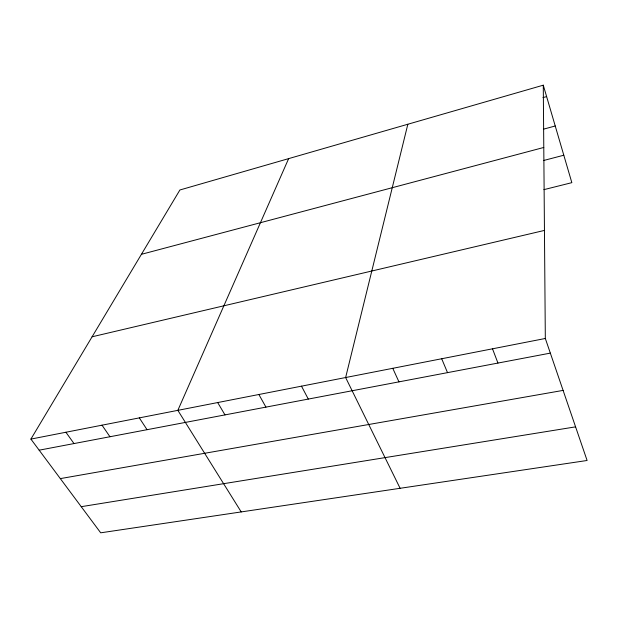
<?xml version="1.0" encoding="UTF-8"?>
<svg xmlns="http://www.w3.org/2000/svg" width="618" height="618" viewBox="0 0 618 618"><rect width="100%" height="100%" fill="white"/><g stroke="black" fill="none" stroke-linecap="round" stroke-linejoin="round"><path stroke-width="0.93" d="M407.841 124.241L345.632 377.536L400.109 488.29M288.637 158.617L177.853 410.344L241.213 511.92M543.276 85.184L545.323 338.479L587.1 460.487L100.695 532.816L30.9 439.089L179.9 189.981L543.276 85.184L571.843 182.658L543.894 189.649M542.936 97.629L546.613 96.586M543.431 129.193L555.234 125.979M141.414 254.315L543.778 147.463M543.585 160.502L563.809 155.226M92.082 336.795L544.45 230.414M30.9 439.089L545.323 338.479M39.158 450.182L550.337 353.117M60.332 478.61L563.098 390.398M81.236 506.683L575.582 426.853M65.902 432.245L73.998 443.562M102.024 425.176L109.95 436.741M139.32 417.884L147.053 429.688M217.683 402.557L224.983 414.894M258.872 394.5L265.933 407.115M301.499 386.165L308.289 399.074M392.77 368.313L398.95 381.862M441.692 358.741L447.517 372.639M492.507 348.807L497.946 363.06"/></g></svg>
